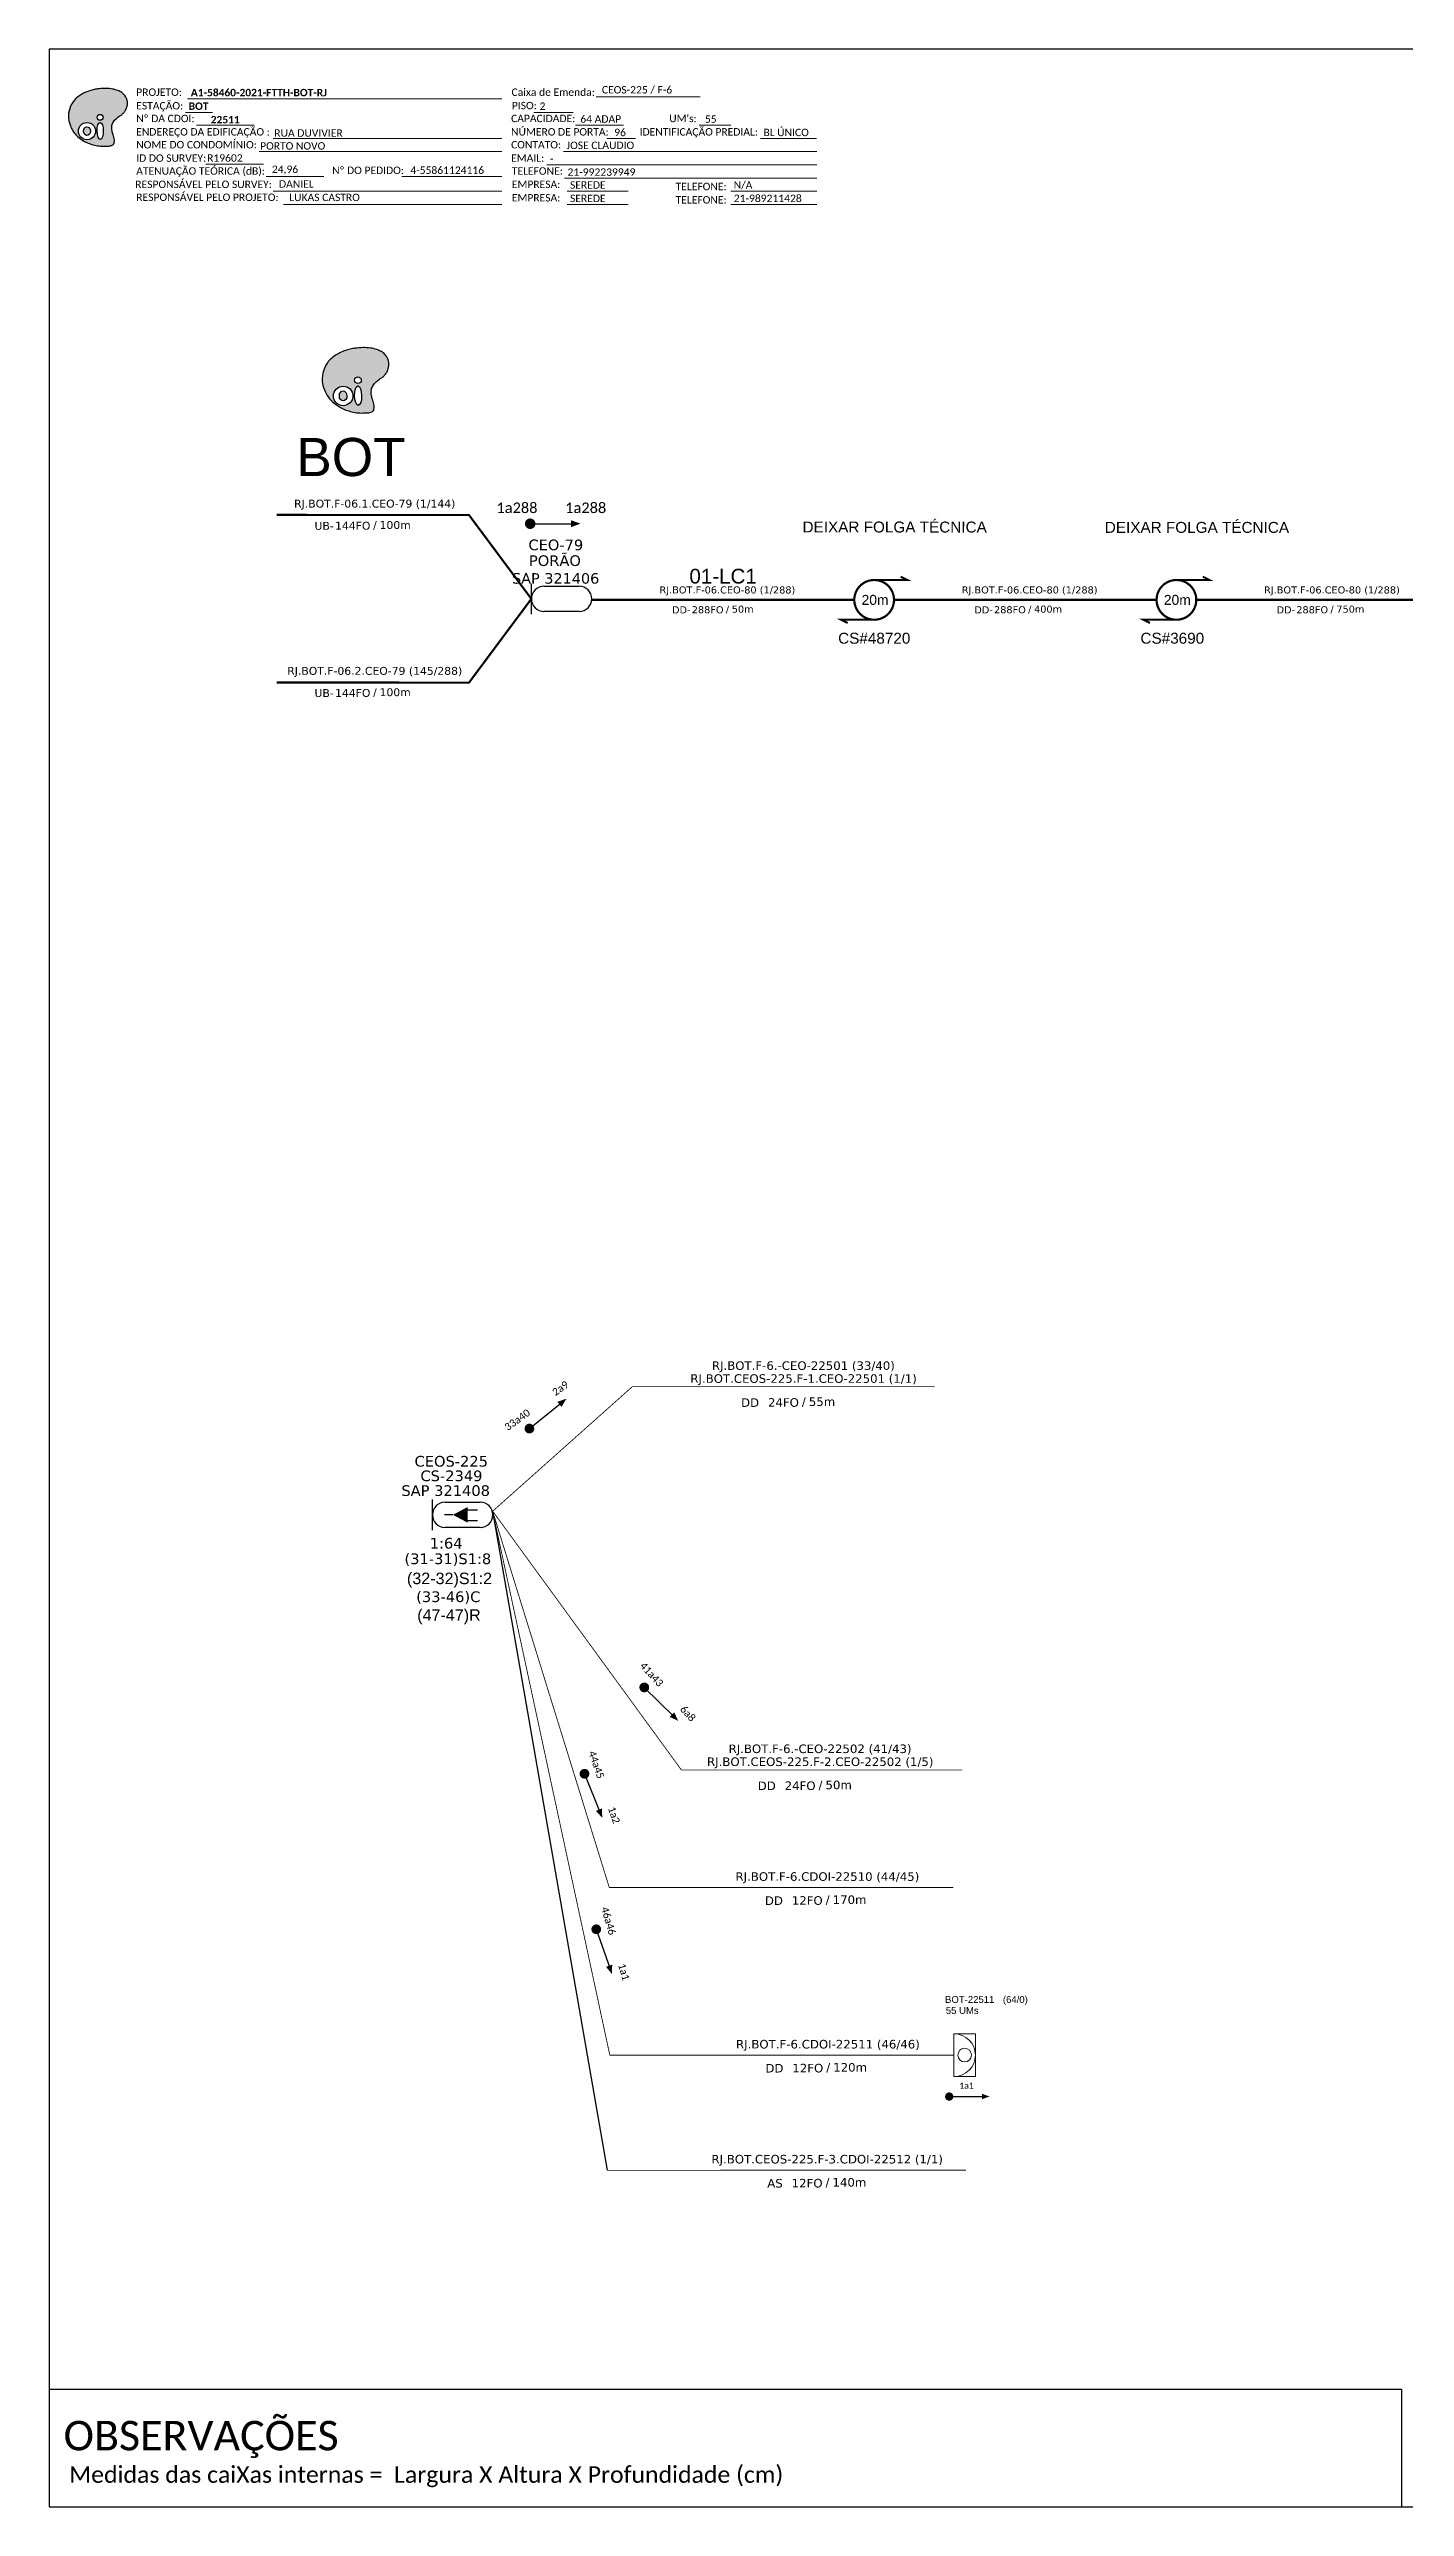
# Model space of a CAD drawing. Extents: x -89 to 1699, y 705 to 1299.
# Drawn here: x -89 to 239, y 705 to 1299 of the extents above; entities that cross this region are included whole.
import ezdxf
from ezdxf.enums import TextEntityAlignment as Align

# ---------------------------------------------------------------- set-up
doc = ezdxf.new("R2010")
doc.units = 0
doc.linetypes.add('ARILSUPP', pattern=[2.98, 1.42, -0.71, 0.14, -0.71])
for name, color, linetype, lineweight in [("20.0-LEGENDA DOS CDO'S", 1, 'Continuous', 0), ('20.1-CDO_INTERIOR', 1, 'Continuous', 0), ('40.1-ETIQUETAS', 1, 'Continuous', 20)]:
    doc.layers.add(name, color=color, linetype=linetype, lineweight=lineweight)
for name, color, linetype in [('20.4-CEO', 1, 'Continuous'), ('20.4-CEOS', 1, 'Continuous'), ('20.5-CABO AÉREO', 1, 'Continuous'), ('CAP a instalar', 1, 'Continuous'), ('LC1', 3, 'Continuous'), ('SETA', 7, 'Continuous'), ('texto', 255, 'Continuous')]:
    doc.layers.add(name, color=color, linetype=linetype)
doc.styles.add('ARIAL', font='arial.ttf')
doc.styles.add('siredit', font='verdana.ttf')
doc.styles.get("Standard").update_dxf_attribs({"font": 'arial.ttf'})
doc.styles.add('WMF-Calibri0', font='calibri.ttf')
doc.styles.add('WMF-Calibri1', font='calibrib.ttf')
doc.linetypes.add('FENCELINE1', pattern='A,0.25,-0.1,[133,ltypeshp.shx,S=0.1,R=0,X=-0.1,Y=0],-0.1,1', length=1.45)

# ---------------------------------------------------------------- blocks, each defined once
blk = doc.blocks.new('OI')
h = blk.add_hatch(color=40)
edge = h.paths.add_edge_path()
edge.add_spline(control_points=[(4.35, -0.67), (3.92, -0.99), (3.26, -1.5), (2.81, -2.59), (2.9, -3.5), (3.06, -4.27), (3.31, -4.85), (3.37, -5.39), (3.4, -5.88), (3.2, -6.4), (2.54, -6.61), (1.65, -6.63), (0.55, -6.67), (-0.56, -6.42), (-1.61, -6.14), (-2.77, -5.61), (-3.92, -4.77), (-4.89, -3.7), (-5.34, -2.65), (-5.6, -1.94), (-5.85, -0.96), (-5.71, 0.47), (-5.1, 2.02), (-4.14, 3.02), (-3.3, 3.61), (-2.37, 4.16), (-1.36, 4.44), (-0.56, 4.7), (0.79, 4.85), (2.24, 4.97), (3.79, 4.57), (4.67, 4.21), (5.44, 3.65), (5.76, 2.99), (6.03, 2.21), (6.01, 1.46), (5.72, 0.64), (5.31, 0.08), (4.88, -0.38), (4.51, -0.55), (4.35, -0.67)], knot_values=[0, 0, 0, 0, 1.60434, 2.417191, 3.427595, 4.282808, 4.776746, 5.304182, 5.888771, 6.258406, 6.858137, 7.79129, 8.986195, 10.124242, 11.187857, 12.242908, 13.953784, 15.414161, 16.515391, 17.349188, 17.675853, 19.552021, 21.515531, 22.568638, 23.63245, 24.621084, 25.782718, 26.745347, 27.142653, 29.870543, 31.004649, 31.921532, 32.709589, 33.801391, 34.042471, 35.192333, 35.971461, 36.628871, 37.254359, 37.836911, 37.836911, 37.836911, 37.836911], degree=3, periodic=0)
h.paths.add_polyline_path([(1.13, -0.87, -1), (-0.04, -0.87, -1)], flags=16)
edge = h.paths.add_edge_path(flags=16)
edge.add_ellipse((0.56, -3.59), major_axis=(-0.02, 1.71), ratio=0.361305, start_angle=0, end_angle=360)
h.paths.add_polyline_path([(-0.36, -3.62, -1), (-3.8, -3.62, -1)], flags=16)
edge = h.paths.add_edge_path(flags=0)
edge.add_ellipse((-2.08, -3.62), major_axis=(0, 0.885), ratio=0.758294, start_angle=0, end_angle=360)
at = {"color": 40}
for centre, radius in [((-2.08, -3.62), 1.72), ((0.54, -0.87), 0.587)]:
    blk.add_circle(centre, radius, dxfattribs=at)
blk.add_ellipse((-2.08, -3.62), major_axis=(0, 0.885), ratio=0.758294, start_param=-3.141592653589792, end_param=3.141592653589792, dxfattribs=at)
blk.add_ellipse((0.56, -3.59), major_axis=(-0.02, 1.71), ratio=0.361305, dxfattribs=at)
at = {"color": 40, "start_tangent": (-0.800898, -0.598801), "end_tangent": (-0.800898, -0.598801)}
blk.add_spline([(4.35, -0.67), (3.2, -1.78), (2.9, -2.54), (2.92, -3.55), (3.12, -4.38), (3.28, -4.85), (3.37, -5.37), (3.35, -5.95), (3.2, -6.29), (2.66, -6.55), (1.73, -6.63), (0.54, -6.62), (-0.58, -6.41), (-1.6, -6.11), (-2.56, -5.67), (-3.95, -4.67), (-4.89, -3.56), (-5.37, -2.56), (-5.64, -1.78), (-5.72, -1.46), (-5.63, 0.42), (-4.84, 2.22), (-4.13, 2.99), (-3.27, 3.62), (-2.4, 4.09), (-1.3, 4.47), (-0.37, 4.72), (0.02, 4.77), (2.75, 4.8), (3.85, 4.53), (4.69, 4.16), (5.31, 3.68), (5.85, 2.73), (5.93, 2.5), (5.94, 1.35), (5.67, 0.62), (5.29, 0.08), (4.84, -0.36), (4.35, -0.67)], degree=3, dxfattribs=at)
blk = doc.blocks.new('CARIMBO')
at = {"color": 7, "lineweight": 0}
for points in [[(35.66, -16.79), (111.64, -16.79)], [(134.48, -16.3), (159.61, -16.3)], [(35.15, -20.06), (41.7, -20.06)], [(37.81, -23.14), (51.75, -23.14)], [(119.43, -20.02), (128.92, -20.02)], [(129.48, -23.14), (141.1, -23.14)], [(159.42, -23.14), (167.09, -23.14)], [(52.97, -29.48), (111.64, -29.48)], [(56.38, -26.37), (111.64, -26.37)], [(126.6, -29.48), (187.83, -29.48)], [(137.07, -26.37), (144.01, -26.37)], [(174.24, -26.37), (187.8, -26.37)], [(40.13, -32.55), (54.07, -32.55)], [(54.67, -35.52), (68.61, -35.52)], [(122.56, -32.72), (187.83, -32.72)], [(56.38, -39.07), (111.64, -39.07)], [(126.84, -35.96), (187.83, -35.96)], [(127.45, -39.07), (142.25, -39.07)], [(167.06, -39.07), (187.83, -39.07)], [(58.87, -42.31), (111.64, -42.31)], [(127.45, -42.31), (142.25, -42.31)], [(167.06, -42.31), (187.83, -42.31)]]:
    blk.add_lwpolyline(points, dxfattribs=at)
at = {"color": 7, "xscale": 1.213923925163967, "yscale": 1.213923925163967, "zscale": 1.213923925163967, "rotation": 0.1532896023949059}
blk.add_blockref('OI', (13.86, -20.16), dxfattribs=at)
at = {"color": 7, "lineweight": 0, "style": 'WMF-Calibri0'}
for s, height, p in [('PROJETO:', 1.793, (23.26, -16.04)), ('ESTAÇÃO:', 1.793, (23.26, -19.32)), ('Caixa de Emenda:', 1.7927, (114.02, -16.04)), ('PISO:', 1.793, (114.09, -19.28)), ('ENDEREÇO DA EDIFICAÇÃO :', 1.7927, (23.26, -25.63)), ('Nº DA CDOI:', 1.7927, (23.26, -22.39)), ('CAPACIDADE:', 1.7927, (113.91, -22.39)), ('NÚMERO DE PORTA:', 1.7927, (113.91, -25.63)), ('IDENTIFICAÇÃO PREDIAL:', 1.7927, (144.99, -25.63)), ("UM's:", 1.793, (152.15, -22.39)), ('NOME DO CONDOMÍNIO:', 1.7927, (23.26, -28.74)), ('CONTATO:', 1.793, (113.91, -28.74)), ('ATENUAÇÃO TEÓRICA (dB):', 1.7927, (23.26, -35.09)), ('ID DO SURVEY:', 1.7927, (23.26, -31.97)), ('EMAIL:', 1.793, (113.91, -31.97)), ('TELEFONE:', 1.793, (114.09, -35.09)), ('RESPONSÁVEL PELO SURVEY:', 1.7927, (23.02, -38.32)), ('RESPONSÁVEL PELO PROJETO:', 1.7927, (23.26, -41.44)), ('EMPRESA:', 1.793, (114.09, -38.32)), ('EMPRESA:', 1.793, (114.09, -41.56)), ('TELEFONE:', 1.793, (153.7, -38.83)), ('TELEFONE:', 1.793, (153.7, -42.06))]:
    blk.add_text(s, height=height, dxfattribs=at).set_placement(p)
at = {"color": 7, "lineweight": 0, "flags": 8}
for tag, p, style in [('EST', (35.94, -19.41), 'WMF-Calibri1'), ('PROJ', (36.46, -16.13), 'WMF-Calibri1'), ('PISO_PTR', (120.78, -19.42), 'WMF-Calibri0'), ('CEOS-XX', (135.87, -15.46), 'WMF-Calibri0'), ('CAPAC.', (130.66, -22.52), 'WMF-Calibri0'), ("UC'S", (160.78, -22.54), 'WMF-Calibri0'), ('NOME_DO_COND.', (53.23, -29.02), 'WMF-Calibri0'), ('LOGRADOURO', (56.65, -25.91), 'WMF-Calibri0'), ('NOME_DO_CONTATO', (127.3, -28.89), 'WMF-Calibri0'), ('N°', (138.85, -25.77), 'WMF-Calibri0'), ('N°PREDIO', (174.94, -25.77), 'WMF-Calibri0'), ('_ID_', (40.39, -31.94), 'WMF-Calibri0'), ('O_POTEN', (56.06, -34.68), 'WMF-Calibri0'), ('EMAIL', (123.26, -32.12), 'WMF-Calibri0'), ('TELEFONE', (127.55, -35.36), 'WMF-Calibri0'), ('RES_SURVEY', (57.78, -38.23), 'WMF-Calibri0'), ('RES_PROJ', (60.27, -41.47), 'WMF-Calibri0'), ('EMP_RESP_SURVEY', (128.16, -38.47), 'WMF-Calibri0'), ('EMP_RESP_PROJ', (128.16, -41.71), 'WMF-Calibri0'), ('CONT_RESP_SURVEY', (167.76, -38.47), 'WMF-Calibri0'), ('CONT_RESP_PROJ', (167.76, -41.71), 'WMF-Calibri0')]:
    blk.add_attdef(tag, p, '', height=1.79, dxfattribs=dict(at, style=style))
at = {"color": 7, "lineweight": 0, "style": 'WMF-Calibri1', "flags": 8}
blk.add_attdef("N° CDO'S", text='', height=1.79, dxfattribs=at).set_placement((44.78, -22.68), align=Align.CENTER)
blk = doc.blocks.new('ETIQUETA_RS5F')
at = {"layer": '40.1-ETIQUETAS', "color": 0, "style": 'siredit'}
blk.add_text('/', height=1.5, dxfattribs=at).set_placement((1.58, -1.95), align=Align.MIDDLE_RIGHT)
for tag, p in [('ETIQUETA_R_PRIMARIA', (1.21, 4.1)), ('ETIQUETA_R_SECUNDARIA', (1.21, 2.1)), ('F_ATIVAS/F_MORTAS', (1.14, -4.24))]:
    blk.add_attdef(tag, text='', height=1.5, dxfattribs=at).set_placement(p, align=Align.MIDDLE_CENTER)
for tag, p in [('TIPO_CABO', (-6.58, -2.12)), ('CAP_CABO', (0.4, -2.09))]:
    blk.add_attdef(tag, text='', height=1.5, dxfattribs=at).set_placement(p, align=Align.MIDDLE_RIGHT)
blk.add_attdef('METROS', text='', height=1.5, dxfattribs=at).set_placement((2.14, -1.95), align=Align.MIDDLE_LEFT)
for tag, p in [('FUSÃO_1', (0.85, -8.39)), ('FUSÃO_2', (0.85, -10.6)), ('FUSÃO_3', (0.85, -12.93)), ('FUSÃO_4', (0.85, -15.14)), ('FUSÃO_5', (0.85, -17.16))]:
    blk.add_attdef(tag, text='', height=1.5, dxfattribs=at).set_placement(p, align=Align.CENTER)
blk = doc.blocks.new('CDOI_INT')
at = {"layer": '20.1-CDO_INTERIOR', "color": 0, "lineweight": 18}
blk.add_lwpolyline([(4.25, -4.25), (4.25, 4.25), (0, 4.25), (0, -4.25)], close=True, dxfattribs=at)
blk.add_circle((2.12, 0), 1.36, dxfattribs=at)
blk.add_arc((0, 0), 4.25, 270, 90, dxfattribs=at)
at = {"layer": "20.0-LEGENDA DOS CDO'S", "color": 0, "style": 'ARIAL'}
for tag, p in [('CDO_N', (-0.08, 10.38)), ('SPLITER_1', (21.18, 10.38)), ('SPLITER_2', (21.19, 8.68)), ('SAP', (-0.08, 6.23)), ('SURVEY', (-0.08, 8.2)), ('1:XX', (5.94, -2.22)), ('UMS', (5.94, -4.24))]:
    blk.add_attdef(tag, p, '', height=1.36, dxfattribs=at)
blk.add_attdef('FIBRAS_UTILIZADAS', text='', height=1.36, dxfattribs=at).set_placement((15.34, 10.38), align=Align.CENTER)

msp = doc.modelspace()

# ---------------------------------------------------------------- linework, layer by layer
msp.add_lwpolyline([(-89.32, 705.02), (749.25, 705.02), (749.25, 1299.02), (-89.32, 1299.02), (-89.32, 705.02)])
at = {"color": 7, "lineweight": 0}
msp.add_lwpolyline([(-4.01, 1268.26), (20.14, 1268.26)], dxfattribs=at)
at = {"color": 7}
for points, const_width in [([(26.39, 1184.32, 1), (27.66, 1184.33, 1)], 1.27), ([(110.2, 1170.72, 1.000012), (110.2, 1161.12, 0.999978)], 0.533), ([(183.3, 1170.72, 1.000012), (183.3, 1161.12, 0.999978)], 0.533)]:
    msp.add_lwpolyline(points, format="xyb", close=True, dxfattribs=dict(at, const_width=const_width))
at = {"color": 7, "const_width": 0.5}
for points in [[(110.2, 1170.72), (118.2, 1170.72), (116.6, 1171.52)], [(183.3, 1170.72), (191.3, 1170.72), (189.7, 1171.52)], [(110.2, 1161.12), (102.2, 1161.12), (103.8, 1160.32)], [(183.3, 1161.12), (175.3, 1161.12), (176.9, 1160.32)]]:
    msp.add_lwpolyline(points, dxfattribs=at)
for points, const_width in [([(26.37, 965.26, 1), (27.29, 966, 1)], 1.18), ([(54.19, 903.48, 1), (55.03, 902.65, 1)], 1.18), ([(39.93, 882.75, 1), (40.37, 881.65, 1)], 1.18), ([(42.81, 845.17, 1), (43.2, 844.06, 1)], 1.18), ([(127.86, 804.19, 1), (128.86, 804.19, 1)], 1)]:
    msp.add_lwpolyline(points, format="xyb", close=True, dxfattribs=dict(const_width=const_width))
at = {"color": 7, "linetype": 'FENCELINE1', "ltscale": 7}
msp.add_lwpolyline([(17.95, 945.3), (45.64, 786.36)], dxfattribs=at)
at = {"color": 7}
msp.add_lwpolyline([(-89.24, 733.5), (237.71, 733.5), (237.71, 705.02)], dxfattribs=at)
at = {"layer": '20.4-CEO', "color": 7}
for p, q in [((30.34, 1169.2), (38.87, 1169.2)), ((38.87, 1163.13), (30.34, 1163.13))]:
    msp.add_line(p, q, dxfattribs=at)
at = {"layer": '20.4-CEO', "color": 7, "const_width": 0.508}
for points in [[(-34.29, 1186.47), (12.23, 1186.41), (27.3, 1166.16)], [(-34.29, 1145.95), (12.23, 1145.93), (27.3, 1166.16)]]:
    msp.add_lwpolyline(points, dxfattribs=at)
at = {"layer": '20.4-CEO', "color": 7}
msp.add_lwpolyline([(27.3, 1162.5), (27.3, 1169.83)], dxfattribs=at)
for centre, start, end in [((30.34, 1166.16), 90, 270), ((38.87, 1166.16), 270, 90)]:
    msp.add_arc(centre, 3.04, start, end, dxfattribs=at)
at = {"layer": '20.4-CEOS', "color": 5}
for p, q in [((6.42, 947.82), (14.96, 947.82)), ((14.96, 941.73), (6.42, 941.73))]:
    msp.add_line(p, q, dxfattribs=at)
for points in [[(3.37, 941.11), (3.37, 948.45)], [(8.33, 944.78), (6.28, 944.78)], [(11.7, 945.98), (14.29, 945.98)], [(11.7, 943.45), (14.29, 943.45)]]:
    msp.add_lwpolyline(points, dxfattribs=at)
msp.add_lwpolyline([(8.33, 944.78, 0, 3.76, 0), (11.86, 944.78, 3.76, 3.76, 0)], format="xyseb", dxfattribs=at)
for centre, start, end in [((6.42, 944.78), 90, 270), ((14.96, 944.78), 270, 90)]:
    msp.add_arc(centre, 3.04, start, end, dxfattribs=at)
at = {"layer": '20.5-CABO AÉREO', "color": 7, "ltscale": 8, "const_width": 0.508}
for points in [[(41.9, 1165.92), (105.4, 1165.92)], [(115, 1165.92), (178.5, 1165.92)], [(188.1, 1165.92), (251.6, 1165.92)]]:
    msp.add_lwpolyline(points, dxfattribs=at)
at = {"layer": 'CAP a instalar', "color": 7, "linetype": 'FENCELINE1', "ltscale": 7, "const_width": 0.2}
for points in [[(51.71, 975.75), (17.99, 945.7)], [(51.71, 975.75), (87.34, 975.75)], [(17.98, 945.51), (46.15, 854.7)], [(18.02, 945.58), (63.58, 883.13)], [(63.58, 883.13), (71.71, 883.13)], [(46.15, 854.7), (129.38, 854.72)], [(45.64, 786.36), (132.42, 786.41)]]:
    msp.add_lwpolyline(points, dxfattribs=at)
at = {"layer": 'CAP a instalar', "color": 7, "ltscale": 5, "const_width": 0.2}
msp.add_lwpolyline([(87.34, 975.75), (124.84, 975.75)], dxfattribs=at)
at = {"layer": 'CAP a instalar', "color": 1, "linetype": 'FENCELINE1', "ltscale": 7, "const_width": 0.2}
for points in [[(17.98, 945.51), (46.28, 814.18)], [(46.28, 814.18), (129.51, 814.2)]]:
    msp.add_lwpolyline(points, dxfattribs=at)
at = {"layer": 'CAP a instalar', "color": 7, "linetype": 'FENCELINE1', "ltscale": 5, "const_width": 0.2}
msp.add_lwpolyline([(71.71, 883.13), (131.53, 883.13)], dxfattribs=at)
at = {"layer": 'SETA', "color": 7}
msp.add_lwpolyline([(27.02, 1184.33), (38.07, 1184.33)], dxfattribs=at)
at = {"layer": 'SETA'}
for points in [[(26.83, 965.63), (34.75, 972)], [(54.61, 903.06), (61.85, 895.93)], [(40.15, 882.2), (43.94, 872.77)], [(43, 844.61), (46.36, 835.02)], [(128.36, 804.19), (136.96, 804.19)]]:
    msp.add_lwpolyline(points, dxfattribs=at)
at = {"layer": 'SETA', "color": 7}
msp.add_solid([(36.86, 1185.17), (39.19, 1184.34), (36.86, 1183.48)], dxfattribs=at)
at = {"layer": 'SETA'}
for points in [[(33.61, 972.11), (35.79, 972.85), (34.59, 970.88)], [(61.83, 897.07), (62.82, 894.99), (60.72, 895.95)], [(44.38, 873.83), (44.45, 871.53), (42.92, 873.24)], [(46.85, 836.06), (46.82, 833.75), (45.36, 835.54)], [(136.27, 804.87), (138.1, 804.2), (136.27, 803.53)]]:
    msp.add_solid(points, dxfattribs=at)

# ---------------------------------------------------------------- block references
ref = msp.add_blockref('CARIMBO', (-91.51, 1303.77))
ref.add_attrib('PROJ', 'A1-58460-2021-FTTH-BOT-RJ', (-55.05, 1287.63), dxfattribs={"color": 7, "lineweight": 0, "height": 1.7927, "style": 'WMF-Calibri1'})
ref.add_attrib('EST', 'BOT', (-55.57, 1284.35), dxfattribs={"color": 7, "lineweight": 0, "height": 1.793, "style": 'WMF-Calibri1'})
ref.add_attrib("N° CDO'S", '22511', dxfattribs={"color": 7, "lineweight": 0, "height": 1.793, "style": 'WMF-Calibri1'}).set_placement((-46.73, 1281.09), align=Align.CENTER)
ref.add_attrib('LOGRADOURO', 'RUA DUVIVIER', (-34.86, 1277.86), dxfattribs={"color": 7, "lineweight": 0, "height": 1.7927, "style": 'WMF-Calibri0'})
ref.add_attrib('NOME_DO_COND.', 'PORTO NOVO', (-38.28, 1274.74), dxfattribs={"color": 7, "lineweight": 0, "height": 1.793, "style": 'WMF-Calibri0'})
ref.add_attrib('_ID_', 'R19602', (-51.11, 1271.83), dxfattribs={"color": 7, "lineweight": 0, "height": 1.793, "style": 'WMF-Calibri0'})
ref.add_attrib('O_POTEN', '24,96', (-35.45, 1269.09), dxfattribs={"color": 7, "lineweight": 0, "height": 1.793, "style": 'WMF-Calibri0'})
ref.add_attrib('RES_SURVEY', 'DANIEL', (-33.73, 1265.54), dxfattribs={"color": 7, "lineweight": 0, "height": 1.793, "style": 'WMF-Calibri0'})
ref.add_attrib('RES_PROJ', 'LUKAS CASTRO', (-31.24, 1262.3), dxfattribs={"color": 7, "lineweight": 0, "height": 1.7927, "style": 'WMF-Calibri0'})
ref.add_attrib('CEOS-XX', 'CEOS-225 / F-6', (44.36, 1288.31), dxfattribs={"color": 7, "lineweight": 0, "height": 1.7927, "style": 'WMF-Calibri0'})
ref.add_attrib('CAPAC.', '64 ADAP', (39.15, 1281.25), dxfattribs={"color": 7, "lineweight": 0, "height": 1.793, "style": 'WMF-Calibri0'})
ref.add_attrib("UC'S", '55', (69.27, 1281.23), dxfattribs={"color": 7, "lineweight": 0, "height": 1.793, "style": 'WMF-Calibri0'})
ref.add_attrib('PISO_PTR', '2', (29.28, 1284.34), dxfattribs={"color": 7, "lineweight": 0, "height": 1.79, "style": 'WMF-Calibri0'})
ref.add_attrib('N°', '96', (47.34, 1278), dxfattribs={"color": 7, "lineweight": 0, "height": 1.793, "style": 'WMF-Calibri0'})
ref.add_attrib('N°PREDIO', 'BL ÚNICO', (83.43, 1278), dxfattribs={"color": 7, "lineweight": 0, "height": 1.793, "style": 'WMF-Calibri0'})
ref.add_attrib('NOME_DO_CONTATO', 'JOSE CLAUDIO', (35.79, 1274.88), dxfattribs={"color": 7, "lineweight": 0, "height": 1.7927, "style": 'WMF-Calibri0'})
ref.add_attrib('EMAIL', '-', (31.75, 1271.65), dxfattribs={"color": 7, "lineweight": 0, "height": 1.79, "style": 'WMF-Calibri0'})
ref.add_attrib('TELEFONE', '21-992239949', (36.04, 1268.41), dxfattribs={"color": 7, "lineweight": 0, "height": 1.7927, "style": 'WMF-Calibri0'})
ref.add_attrib('EMP_RESP_SURVEY', 'SEREDE', (36.65, 1265.3), dxfattribs={"color": 7, "lineweight": 0, "height": 1.793, "style": 'WMF-Calibri0'})
ref.add_attrib('EMP_RESP_PROJ', 'SEREDE', (36.65, 1262.06), dxfattribs={"color": 7, "lineweight": 0, "height": 1.793, "style": 'WMF-Calibri0'})
ref.add_attrib('CONT_RESP_SURVEY', 'N/A', (76.25, 1265.3), dxfattribs={"color": 7, "lineweight": 0, "height": 1.793, "style": 'WMF-Calibri0'})
ref.add_attrib('CONT_RESP_PROJ', '21-989211428', (76.25, 1262.06), dxfattribs={"color": 7, "lineweight": 0, "height": 1.7927, "style": 'WMF-Calibri0'})
at = {"color": 7, "xscale": 1.371979457997488, "yscale": 1.371979437443624, "zscale": 1.371979444955437, "rotation": 0.1532885625447551}
msp.add_blockref('OI', (-15.37, 1220.19), dxfattribs=at)
at = {"layer": '40.1-ETIQUETAS', "color": 7}
ref = msp.add_blockref('ETIQUETA_RS5F', (-12.09, 1186.5), dxfattribs=dict(at, xscale=1.27, yscale=1.27, zscale=1.27))
ref.add_attrib('ETIQUETA_R_SECUNDARIA', 'RJ.BOT.F-06.1.CEO-79 (1/144)', dxfattribs={"color": 0, "height": 1.905, "style": 'siredit'}).set_placement((-10.58, 1189.18), align=Align.MIDDLE_CENTER)
ref.add_attrib('TIPO_CABO', 'UB-', dxfattribs={"color": 0, "height": 1.905, "style": 'siredit'}).set_placement((-20.49, 1183.82), align=Align.MIDDLE_RIGHT)
ref.add_attrib('CAP_CABO', '144FO', dxfattribs={"color": 0, "height": 1.905, "style": 'siredit'}).set_placement((-11.62, 1183.85), align=Align.MIDDLE_RIGHT)
ref.add_attrib('METROS', '100m', dxfattribs={"color": 0, "height": 1.905, "style": 'siredit'}).set_placement((-9.4, 1184.02), align=Align.MIDDLE_LEFT)
ref = msp.add_blockref('ETIQUETA_RS5F', (73.32, 1165.92), dxfattribs=dict(at, xscale=1.143000000000007, yscale=1.142999999999971, zscale=1.143))
ref.add_attrib('ETIQUETA_R_SECUNDARIA', 'RJ.BOT.F-06.CEO-80 (1/288)', dxfattribs={"color": 0, "height": 1.7145, "style": 'siredit'}).set_placement((74.71, 1168.32), align=Align.MIDDLE_CENTER)
ref.add_attrib('TIPO_CABO', 'DD-', dxfattribs={"color": 0, "height": 1.714, "style": 'siredit'}).set_placement((65.8, 1163.5), align=Align.MIDDLE_RIGHT)
ref.add_attrib('CAP_CABO', '288FO', dxfattribs={"color": 0, "height": 1.714, "style": 'siredit'}).set_placement((73.78, 1163.53), align=Align.MIDDLE_RIGHT)
ref.add_attrib('METROS', '50m', dxfattribs={"color": 0, "height": 1.714, "style": 'siredit'}).set_placement((75.77, 1163.68), align=Align.MIDDLE_LEFT)
ref = msp.add_blockref('ETIQUETA_RS5F', (146.43, 1165.92), dxfattribs=dict(at, xscale=1.143000000000007, yscale=1.142999999999971, zscale=1.143))
ref.add_attrib('ETIQUETA_R_SECUNDARIA', 'RJ.BOT.F-06.CEO-80 (1/288)', dxfattribs={"color": 0, "height": 1.7145, "style": 'siredit'}).set_placement((147.81, 1168.32), align=Align.MIDDLE_CENTER)
ref.add_attrib('TIPO_CABO', 'DD-', dxfattribs={"color": 0, "height": 1.714, "style": 'siredit'}).set_placement((138.9, 1163.5), align=Align.MIDDLE_RIGHT)
ref.add_attrib('CAP_CABO', '288FO', dxfattribs={"color": 0, "height": 1.714, "style": 'siredit'}).set_placement((146.88, 1163.53), align=Align.MIDDLE_RIGHT)
ref.add_attrib('METROS', '400m', dxfattribs={"color": 0, "height": 1.714, "style": 'siredit'}).set_placement((148.87, 1163.68), align=Align.MIDDLE_LEFT)
ref = msp.add_blockref('ETIQUETA_RS5F', (219.53, 1165.92), dxfattribs=dict(at, xscale=1.143000000000007, yscale=1.142999999999971, zscale=1.143))
ref.add_attrib('ETIQUETA_R_SECUNDARIA', 'RJ.BOT.F-06.CEO-80 (1/288)', dxfattribs={"color": 0, "height": 1.7145, "style": 'siredit'}).set_placement((220.91, 1168.32), align=Align.MIDDLE_CENTER)
ref.add_attrib('TIPO_CABO', 'DD-', dxfattribs={"color": 0, "height": 1.714, "style": 'siredit'}).set_placement((212, 1163.5), align=Align.MIDDLE_RIGHT)
ref.add_attrib('CAP_CABO', '288FO', dxfattribs={"color": 0, "height": 1.714, "style": 'siredit'}).set_placement((219.98, 1163.53), align=Align.MIDDLE_RIGHT)
ref.add_attrib('METROS', '750m', dxfattribs={"color": 0, "height": 1.714, "style": 'siredit'}).set_placement((221.98, 1163.68), align=Align.MIDDLE_LEFT)
ref = msp.add_blockref('ETIQUETA_RS5F', (-12.09, 1146.08), dxfattribs=dict(at, xscale=1.27, yscale=1.27, zscale=1.27))
ref.add_attrib('ETIQUETA_R_SECUNDARIA', 'RJ.BOT.F-06.2.CEO-79 (145/288)', dxfattribs={"color": 0, "height": 1.905, "style": 'siredit'}).set_placement((-10.58, 1148.76), align=Align.MIDDLE_CENTER)
ref.add_attrib('TIPO_CABO', 'UB-', dxfattribs={"color": 0, "height": 1.905, "style": 'siredit'}).set_placement((-20.49, 1143.4), align=Align.MIDDLE_RIGHT)
ref.add_attrib('CAP_CABO', '144FO', dxfattribs={"color": 0, "height": 1.905, "style": 'siredit'}).set_placement((-11.62, 1143.43), align=Align.MIDDLE_RIGHT)
ref.add_attrib('METROS', '100m', dxfattribs={"color": 0, "height": 1.905, "style": 'siredit'}).set_placement((-9.4, 1143.6), align=Align.MIDDLE_LEFT)
ref = msp.add_blockref('ETIQUETA_RS5F', (91.49, 974.82), dxfattribs=dict(at, xscale=1.378472709545349, yscale=1.378472709545349, zscale=1.378472709545349))
ref.add_attrib('ETIQUETA_R_PRIMARIA', 'RJ.BOT.F-6.-CEO-22501 (33/40)', dxfattribs={"color": 0, "height": 2.0677, "style": 'siredit'}).set_placement((93.08, 980.85), align=Align.MIDDLE_CENTER)
ref.add_attrib('ETIQUETA_R_SECUNDARIA', 'RJ.BOT.CEOS-225.F-1.CEO-22501 (1/1)', dxfattribs={"color": 0, "height": 2.0677, "style": 'siredit'}).set_placement((93.13, 977.72), align=Align.MIDDLE_CENTER)
ref.add_attrib('TIPO_CABO', 'DD', dxfattribs={"color": 0, "height": 2.068, "style": 'siredit'}).set_placement((82.38, 971.91), align=Align.MIDDLE_RIGHT)
ref.add_attrib('CAP_CABO', '24FO', dxfattribs={"color": 0, "height": 2.068, "style": 'siredit'}).set_placement((92, 971.94), align=Align.MIDDLE_RIGHT)
ref.add_attrib('METROS', '55m', dxfattribs={"color": 0, "height": 2.068, "style": 'siredit'}).set_placement((94.41, 972.13), align=Align.MIDDLE_LEFT)
ref = msp.add_blockref('ETIQUETA_RS5F', (95.53, 882.2), dxfattribs=dict(at, xscale=1.378472709545349, yscale=1.378472709545349, zscale=1.378472709545349))
ref.add_attrib('ETIQUETA_R_PRIMARIA', 'RJ.BOT.F-6.-CEO-22502 (41/43)', dxfattribs={"color": 0, "height": 2.0677, "style": 'siredit'}).set_placement((97.12, 888.24), align=Align.MIDDLE_CENTER)
ref.add_attrib('ETIQUETA_R_SECUNDARIA', 'RJ.BOT.CEOS-225.F-2.CEO-22502 (1/5)', dxfattribs={"color": 0, "height": 2.0677, "style": 'siredit'}).set_placement((97.16, 885.11), align=Align.MIDDLE_CENTER)
ref.add_attrib('TIPO_CABO', 'DD', dxfattribs={"color": 0, "height": 2.068, "style": 'siredit'}).set_placement((86.41, 879.29), align=Align.MIDDLE_RIGHT)
ref.add_attrib('CAP_CABO', '24FO', dxfattribs={"color": 0, "height": 2.068, "style": 'siredit'}).set_placement((96.04, 879.32), align=Align.MIDDLE_RIGHT)
ref.add_attrib('METROS', '50m', dxfattribs={"color": 0, "height": 2.068, "style": 'siredit'}).set_placement((98.44, 879.51), align=Align.MIDDLE_LEFT)
at = {"layer": 'CAP a instalar', "color": 7, "linetype": 'FENCELINE1', "ltscale": 7}
ref = msp.add_blockref('ETIQUETA_RS5F', (97.26, 854.46), dxfattribs=dict(at, xscale=1.378472709545349, yscale=1.378472709545349, zscale=1.378472709545349))
ref.add_attrib('ETIQUETA_R_SECUNDARIA', 'RJ.BOT.F-6.CDOI-22510 (44/45)', dxfattribs={"layer": '40.1-ETIQUETAS', "color": 0, "height": 2.0677, "style": 'siredit'}).set_placement((98.89, 857.36), align=Align.MIDDLE_CENTER)
ref.add_attrib('TIPO_CABO', 'DD', dxfattribs={"layer": '40.1-ETIQUETAS', "color": 0, "height": 2.068, "style": 'siredit'}).set_placement((88.14, 851.54), align=Align.MIDDLE_RIGHT)
ref.add_attrib('CAP_CABO', '12FO', dxfattribs={"layer": '40.1-ETIQUETAS', "color": 0, "height": 2.068, "style": 'siredit'}).set_placement((97.76, 851.57), align=Align.MIDDLE_RIGHT)
ref.add_attrib('METROS', '170m', dxfattribs={"layer": '40.1-ETIQUETAS', "color": 0, "height": 2.068, "style": 'siredit'}).set_placement((100.17, 851.76), align=Align.MIDDLE_LEFT)
at = {"layer": 'CAP a instalar', "color": 1, "ltscale": 5}
ref = msp.add_blockref('CDOI_INT', (129.51, 814.2), dxfattribs=dict(at, xscale=1.21541625498503, yscale=1.21541625498503, zscale=1.21541625498503))
ref.add_attrib('CDO_N', 'BOT-22511', (127.34, 826.82), dxfattribs={"layer": "20.0-LEGENDA DOS CDO'S", "color": 0, "height": 1.653, "style": 'ARIAL'})
ref.add_attrib('FIBRAS_UTILIZADAS', '           (64/0)', dxfattribs={"layer": "20.0-LEGENDA DOS CDO'S", "color": 0, "height": 1.6533, "style": 'ARIAL'}).set_placement((140.82, 826.82), align=Align.CENTER)
ref.add_attrib('SURVEY', '55 UMs', (127.53, 824.17), dxfattribs={"layer": "20.0-LEGENDA DOS CDO'S", "color": 0, "height": 1.653, "style": 'ARIAL'})
ref = msp.add_blockref('ETIQUETA_RS5F', (97.39, 813.94), dxfattribs=dict(at, xscale=1.378472709545349, yscale=1.378472709545349, zscale=1.378472709545349))
ref.add_attrib('ETIQUETA_R_SECUNDARIA', 'RJ.BOT.F-6.CDOI-22511 (46/46)', dxfattribs={"layer": '40.1-ETIQUETAS', "color": 0, "height": 2.0677, "style": 'siredit'}).set_placement((99.02, 816.84), align=Align.MIDDLE_CENTER)
ref.add_attrib('TIPO_CABO', 'DD', dxfattribs={"layer": '40.1-ETIQUETAS', "color": 0, "height": 2.068, "style": 'siredit'}).set_placement((88.27, 811.03), align=Align.MIDDLE_RIGHT)
ref.add_attrib('CAP_CABO', '12FO', dxfattribs={"layer": '40.1-ETIQUETAS', "color": 0, "height": 2.068, "style": 'siredit'}).set_placement((97.89, 811.06), align=Align.MIDDLE_RIGHT)
ref.add_attrib('METROS', '120m', dxfattribs={"layer": '40.1-ETIQUETAS', "color": 0, "height": 2.068, "style": 'siredit'}).set_placement((100.3, 811.25), align=Align.MIDDLE_LEFT)
at = {"layer": 'CAP a instalar', "color": 7, "ltscale": 5}
ref = msp.add_blockref('ETIQUETA_RS5F', (97.21, 786.15), dxfattribs=dict(at, xscale=1.378472709545349, yscale=1.378472709545349, zscale=1.378472709545349))
ref.add_attrib('ETIQUETA_R_SECUNDARIA', 'RJ.BOT.CEOS-225.F-3.CDOI-22512 (1/1)', dxfattribs={"layer": '40.1-ETIQUETAS', "color": 0, "height": 2.0677, "style": 'siredit'}).set_placement((98.84, 789.05), align=Align.MIDDLE_CENTER)
ref.add_attrib('TIPO_CABO', 'AS', dxfattribs={"layer": '40.1-ETIQUETAS', "color": 0, "height": 2.068, "style": 'siredit'}).set_placement((88.09, 783.23), align=Align.MIDDLE_RIGHT)
ref.add_attrib('CAP_CABO', '12FO', dxfattribs={"layer": '40.1-ETIQUETAS', "color": 0, "height": 2.068, "style": 'siredit'}).set_placement((97.72, 783.26), align=Align.MIDDLE_RIGHT)
ref.add_attrib('METROS', '140m', dxfattribs={"layer": '40.1-ETIQUETAS', "color": 0, "height": 2.068, "style": 'siredit'}).set_placement((100.12, 783.46), align=Align.MIDDLE_LEFT)

# ---------------------------------------------------------------- texts
at = {"color": 7, "lineweight": 0, "style": 'WMF-Calibri0'}
msp.add_text('Nº DO PEDIDO:', height=1.7927, dxfattribs=at).set_placement((-20.88, 1268.84))
at = {"color": 7}
for s, height, style, p in [('BOT', 9.217, 'ARIAL', (-29.55, 1195.84)), ('OBSERVAÇÕES', 7.1308, 'WMF-Calibri0', (-85.83, 718.67))]:
    msp.add_text(s, height=height, dxfattribs=dict(at, style=style)).set_placement(p)
at = {"color": 7, "style": 'ARIAL'}
for s, p in [('DEIXAR FOLGA TÉCNICA', (92.88, 1182.21)), ('DEIXAR FOLGA TÉCNICA', (165.98, 1182.12)), ('CS#48720', (101.49, 1155.33)), ('CS#3690', (174.6, 1155.33))]:
    msp.add_text(s, height=2.646, rotation=359.98667, dxfattribs=at).set_placement(p)
at = {"color": 7}
for p in [(107.16, 1164.72), (180.26, 1164.72)]:
    msp.add_text('20m', height=2.4, dxfattribs=at).set_placement(p)
at = {"color": 7, "char_height": 2.54, "width": 187.5075, "attachment_point": 5, "rotation": 359.91656}
for insert in [(23.82, 1188.16), (40.45, 1188.16)]:
    msp.add_mtext('{\\fCalibri|b0|i0|c0|p34;\\C256;1a288}', dxfattribs=dict(at, insert=insert))
at = {"insert": (132.01, 806.81), "char_height": 1.5, "width": 25.3588, "attachment_point": 5}
msp.add_mtext('\\C7;\\fCalibri|b0|i0|c0|p34;  1a1', dxfattribs=at)
at = {"color": 7, "insert": (-84.48, 714.83), "char_height": 4, "width": 658.8434, "attachment_point": 1, "style": 'WMF-Calibri0'}
msp.add_mtext('Medidas das caiXas internas =  Largura X Altura X Profundidade (cm)', dxfattribs=at)
at = {"color": 7, "lineweight": 0, "style": 'WMF-Calibri0', "flags": 8}
msp.add_attdef('4-55861124116', (-1.97, 1268.87), '4-55861124116', height=1.7927, dxfattribs=at)
at = {"layer": '20.4-CEO', "color": 7, "style": 'siredit'}
for s, height, p in [('CEO-79', 2.575, (33.22, 1179.21)), ('PORÃO', 2.575, (33, 1175.4)), ('          SAP 321406', 2.54, (27.64, 1171.11))]:
    msp.add_text(s, height=height, dxfattribs=at).set_placement(p, align=Align.MIDDLE_CENTER)
at = {"layer": '20.4-CEOS', "color": 5, "ltscale": 0.5, "style": 'siredit'}
for s, height, p in [('CEOS-225', 2.579, (7.93, 959.02)), ('SAP 321408', 2.579, (6.58, 951.93)), ('CS-2349', 2.579, (7.97, 955.5)), ('1:64', 2.579, (6.7, 939.21)), ('(31-31)S1:8', 2.5794, (7.11, 935.45)), ('(33-46)C', 2.579, (7.21, 926.28))]:
    msp.add_text(s, height=height, dxfattribs=at).set_placement(p, align=Align.TOP_CENTER)
at = {"layer": 'LC1', "color": 7, "linetype": 'ARILSUPP', "style": 'ARIAL'}
msp.add_text('01-LC1', height=3.556, dxfattribs=at).set_placement((73.67, 1171.65), align=Align.MIDDLE_CENTER)
at = {"layer": 'texto', "char_height": 1.7727, "width": 29.9695, "attachment_point": 5}
for s, insert, rotation in [('\\C7;\\fCalibri|b0|i0|c0|p34;2a9', (34.31, 975.37), 35.77704), ('\\C7;\\fCalibri|b0|i0|c0|p34;33a40', (23.9, 967.75), 35.77704), ('\\C7;\\fCalibri|b0|i0|c0|p34;41a43', (56.39, 906.22), 312.33664), ('\\C7;\\fCalibri|b0|i0|c0|p34;6a8', (65.15, 896.75), 312.33664), ('\\C7;\\fCalibri|b0|i0|c0|p34;44a45', (43.04, 884.39), 288.83502), ('\\C7;\\fCalibri|b0|i0|c0|p34;1a2', (47.3, 872.21), 288.83502), ('\\C7;\\fCalibri|b0|i0|c0|p34;46a46', (45.98, 846.66), 286.25579), ('\\C7;\\fCalibri|b0|i0|c0|p34;1a1', (49.69, 834.31), 286.25579)]:
    msp.add_mtext(s, dxfattribs=dict(at, insert=insert, rotation=rotation))
at = {"layer": 'texto', "color": 5, "width": 16.6072, "attachment_point": 5}
for s, insert, char_height in [('(32-32)S1:2', (7.5, 929), 2.7871), ('(47-47)R', (7.38, 920.14), 2.787)]:
    msp.add_mtext(s, dxfattribs=dict(at, insert=insert, char_height=char_height))

doc.saveas('drawing.dxf')
